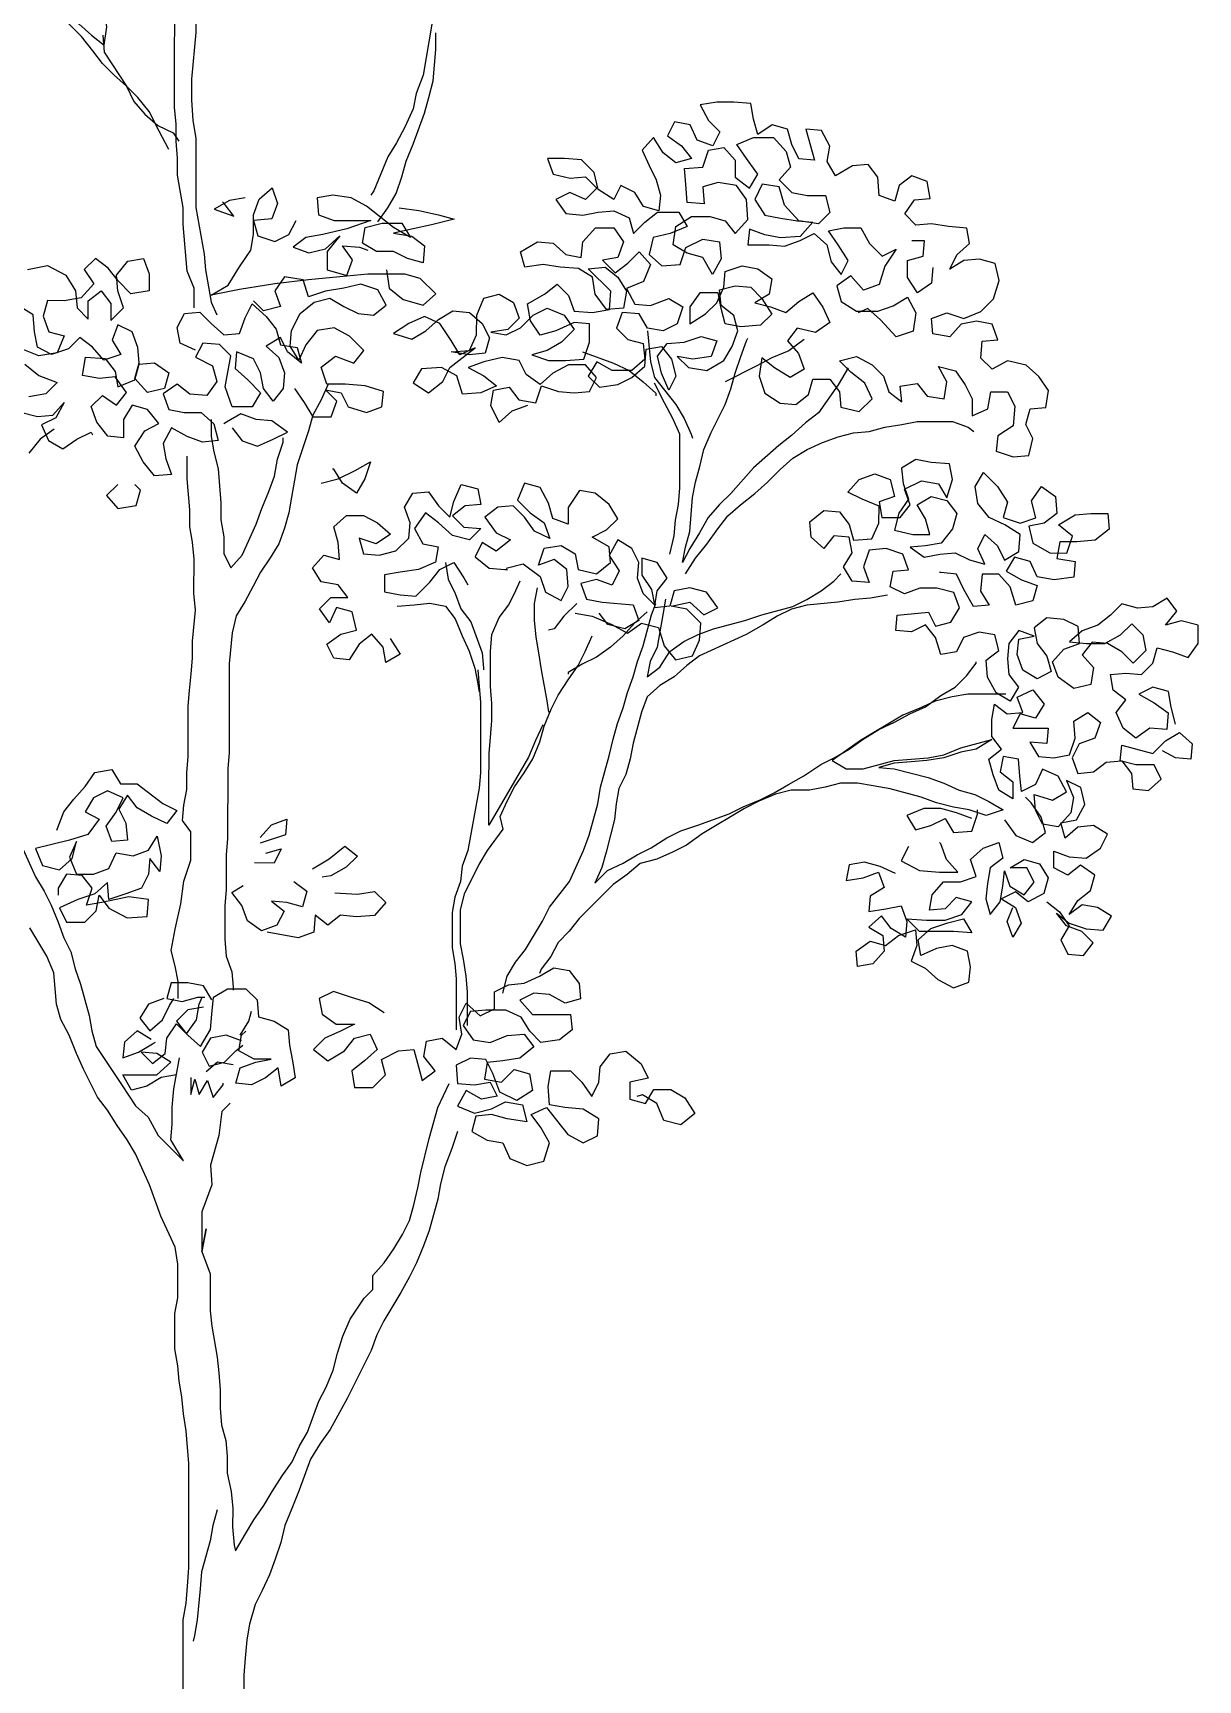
# Model space of a CAD drawing. Extents: x 0 to 95, y 0 to 189.
# Drawn here: x 38.2 to 94.9, y 66.8 to 146.9 of the extents above; entities that cross this region are included whole.
import ezdxf

# ---------------------------------------------------------------- set-up
doc = ezdxf.new("R2010")
doc.units = 0
doc.header["$LTSCALE"] = 150
doc.header["$MEASUREMENT"] = 0
doc.layers.get('0').update_dxf_attribs({"linetype": 'CONTINUOUS'})

# ---------------------------------------------------------------- blocks, each defined once
blk = doc.blocks.new('A$C18592984')
for points in [[(57.605, 147.302), (57.19, 144.831), (56.846, 143.939), (56.708, 143.184), (56.296, 142.292), (55.883, 141.537), (55.471, 140.851), (54.783, 139.204), (54.645, 138.999)], [(54.987, 137.694), (55.468, 138.38), (55.881, 139.066), (56.156, 139.89), (56.363, 140.644), (56.707, 141.468), (57.257, 142.978), (57.464, 143.733), (57.671, 144.556), (57.809, 146.066), (57.81, 146.89)], [(46.059, 133.515), (46.06, 134.476), (45.718, 135.3), (45.514, 137.565), (45.515, 138.389), (45.378, 139.213), (45.242, 139.968), (45.242, 140.792), (45.174, 141.616), (45.175, 142.44), (45.107, 143.263), (45.114, 150.128), (44.977, 150.952), (44.772, 151.707), (44.704, 152.462), (44.567, 153.217), (44.293, 153.973), (44.225, 154.316)], [(45.392, 154.384), (45.391, 153.56), (45.597, 152.736), (45.802, 151.981), (45.938, 151.157), (46.006, 150.196), (46.142, 148.685), (46.14, 146.901), (45.932, 144.635), (45.931, 143.606), (45.999, 142.645), (46.136, 141.752), (46.133, 138.389), (46.542, 136.123), (46.61, 135.368), (46.747, 134.544), (46.883, 133.789), (47.157, 133.171)], [(44.831, 141.204), (44.351, 142.097), (43.872, 143.059), (43.323, 143.745), (42.774, 144.295), (42.157, 144.845), (41.608, 145.395), (41.128, 146.013), (40.58, 146.7), (40.031, 147.249), (39.414, 147.799), (38.865, 148.349), (38.385, 148.967), (40.443, 147.318), (41.06, 146.768), (41.678, 146.287), (41.816, 147.179), (41.679, 148.003), (41.612, 148.827), (41.613, 150.68), (41.545, 151.298)], [(41.61, 146.767), (41.678, 145.944), (42.774, 144.295), (43.117, 143.54), (43.665, 142.921), (44.283, 142.372), (45.038, 142.028), (45.312, 141.616)], [(62.255, 128.763), (61.5, 128.49), (60.882, 127.941), (60.471, 128.765), (60.609, 129.52), (61.364, 129.657), (61.844, 129.038), (62.667, 128.9), (62.943, 129.724), (63.766, 129.449), (64.521, 129.379), (65.276, 129.447), (65.62, 130.133), (65.072, 130.752), (64.248, 130.752), (63.492, 130.341), (62.874, 129.793), (62.188, 130.274), (61.846, 130.96), (61.022, 131.099), (60.129, 130.893), (59.374, 130.62), (60.129, 130.207), (60.746, 129.726), (59.991, 129.383), (59.098, 129.316), (58.824, 130.208), (58.07, 130.621), (57.109, 130.553), (56.696, 129.867), (57.451, 129.386), (58.138, 129.934), (58.482, 130.62), (59.718, 131.58), (58.963, 131.238), (58.551, 131.925), (58.003, 132.749), (57.248, 133.093), (56.493, 132.75), (55.737, 132.27), (56.629, 131.995), (57.316, 132.406), (57.935, 132.955), (58.621, 133.366), (59.445, 133.297), (60.062, 132.747), (60.405, 132.06), (60.198, 131.305), (59.443, 131.237), (58.551, 131.375), (59.443, 131.443), (59.787, 132.198), (59.788, 133.159), (60.132, 133.982), (60.887, 134.188), (61.574, 133.775), (61.847, 133.02), (61.298, 132.471), (60.474, 132.335), (61.229, 132.197), (61.916, 132.539), (62.534, 133.157), (63.221, 133.499), (64.044, 133.155), (64.524, 132.468), (63.906, 131.851), (63.219, 131.44), (62.464, 131.234), (63.287, 130.959), (64.111, 130.958), (65.003, 131.026), (65.279, 131.85), (65.279, 132.742), (64.524, 132.811), (63.632, 132.4), (62.876, 132.195), (62.396, 132.882), (62.26, 133.706), (63.084, 134.186), (63.702, 134.666), (64.251, 134.116), (64.525, 133.361), (65.417, 133.291), (66.241, 133.428), (66.311, 134.32), (65.213, 135.419), (66.037, 135.487), (66.654, 135.006), (67.066, 134.319), (66.928, 133.496), (66.104, 133.428), (65.555, 134.183), (65.419, 135.007), (64.733, 135.42), (63.84, 135.489), (63.017, 135.627), (62.124, 135.491), (61.919, 136.246), (62.743, 136.726), (63.498, 136.657), (64.116, 136.107), (64.871, 135.969), (64.94, 136.724), (65.558, 137.41), (66.451, 137.409), (66.931, 136.722), (66.655, 135.967), (65.9, 135.831), (66.517, 135.212), (67.136, 135.692), (67.685, 136.241), (68.234, 135.623), (67.89, 134.799), (67.066, 134.457), (67.477, 133.701), (68.232, 133.632), (69.125, 133.974), (69.811, 133.562), (69.535, 132.738), (68.849, 132.396), (68.094, 132.534), (67.682, 133.22), (66.859, 133.29), (66.584, 132.535), (67.132, 131.985), (67.887, 131.779), (67.955, 131.024), (67.337, 130.475), (66.376, 130.476), (65.621, 130.888), (65.208, 130.202), (65.757, 129.653), (66.65, 129.789), (67.336, 130.132), (67.955, 130.68), (68.024, 131.504), (68.779, 131.641), (69.259, 131.022), (69.464, 130.198), (69.121, 129.512), (68.778, 130.336), (68.573, 131.16), (69.054, 131.778), (69.878, 131.846), (70.702, 132.119), (71.457, 131.913), (71.182, 131.158), (70.289, 131.021), (69.534, 131.159), (70.083, 130.61), (70.975, 130.472), (71.799, 130.951), (72.212, 131.637), (72.487, 132.392), (72.282, 133.148), (71.664, 133.629), (71.596, 134.384), (72.352, 134.589), (73.107, 134.52), (73.655, 133.97), (74.135, 133.215), (73.585, 132.666), (72.624, 132.598), (71.869, 132.736), (71.664, 133.491), (71.528, 134.247), (70.635, 134.247), (70.154, 133.561), (70.153, 132.738), (70.909, 133.217), (71.458, 133.766), (71.802, 134.521), (71.872, 135.276), (72.696, 135.55), (73.451, 135.412), (74.137, 134.931), (73.999, 134.176), (73.312, 133.764), (74.067, 133.558), (74.822, 133.283), (75.44, 133.831), (76.127, 134.242), (76.607, 133.555), (76.949, 132.8), (76.262, 132.32), (75.37, 132.527), (74.889, 131.91), (75.438, 131.291), (75.712, 130.536), (75.025, 130.125), (74.27, 130.606), (73.653, 131.087), (73.515, 130.195), (73.788, 129.371), (74.543, 128.889), (75.298, 128.82), (75.916, 129.3), (76.123, 130.055), (76.947, 130.054), (77.427, 129.436), (77.495, 128.681), (78.387, 128.474), (79.005, 129.091), (78.663, 129.847), (77.977, 130.397), (77.428, 130.946), (78.252, 131.151), (79.007, 130.739), (79.555, 130.189), (79.829, 129.434), (80.447, 128.953), (80.379, 129.708), (81.203, 129.844), (81.682, 129.226), (82.506, 129.088), (82.644, 129.912), (82.233, 130.667), (83.057, 130.461), (83.536, 129.774), (83.879, 129.087), (83.878, 128.263), (84.634, 128.606), (84.772, 129.429), (85.595, 129.429), (85.938, 128.742), (85.869, 127.781), (85.113, 127.301), (85.044, 126.546), (85.867, 126.271), (86.622, 126.339), (86.829, 127.162), (86.486, 127.849), (86.693, 128.604), (87.448, 128.672), (87.586, 129.495), (87.106, 130.182), (86.489, 130.732), (85.597, 130.939), (84.841, 130.528), (84.293, 131.077), (84.362, 131.901), (85.117, 131.969), (84.843, 132.724), (84.088, 132.862), (83.333, 132.726), (82.783, 132.108), (81.96, 132.246), (81.892, 133.001), (82.647, 133.275), (83.471, 133), (84.295, 133.343), (84.913, 133.96), (85.189, 134.852), (84.983, 135.676), (84.228, 135.882), (83.473, 135.815), (82.786, 135.403), (83.13, 136.089), (83.749, 136.638), (83.612, 137.393), (82.72, 137.463), (81.896, 137.601), (81.141, 137.533), (80.592, 138.082), (81.073, 138.768), (81.829, 138.836), (81.692, 139.66), (80.937, 139.936), (80.319, 139.456), (80.112, 138.701), (79.357, 138.976), (79.29, 139.868), (78.81, 140.487), (78.055, 140.419), (77.23, 139.939), (76.819, 140.626), (76.957, 141.381), (76.546, 142.136), (75.791, 142.206), (76.201, 140.695), (75.446, 140.764), (75.104, 141.451), (74.898, 142.206), (74.144, 142.413), (73.457, 141.933), (73.251, 142.688), (73.115, 143.444), (72.291, 143.513), (71.467, 143.514), (70.644, 143.377), (71.055, 142.622), (71.603, 142.072), (71.26, 141.386), (70.505, 141.661), (70.162, 142.417), (69.407, 142.555), (69.063, 141.868), (69.749, 141.387), (70.229, 140.769), (69.474, 140.564), (68.857, 141.045), (68.377, 141.8), (67.827, 141.183), (68.17, 140.428), (68.512, 139.741), (68.717, 138.986), (68.648, 138.231), (67.893, 138.437), (67.482, 139.124), (66.796, 139.468), (66.452, 138.782), (65.697, 139.263), (65.492, 140.087), (64.875, 140.705), (64.051, 140.775), (63.227, 140.775), (63.501, 140.02), (64.325, 139.813), (65.08, 139.881), (65.629, 139.332), (65.079, 138.783), (64.324, 139.127), (63.637, 138.784), (64.117, 138.098), (64.941, 138.028), (65.696, 138.165), (66.451, 138.233), (67.206, 137.889), (67.411, 137.133), (67.961, 137.682), (68.579, 138.162), (69.609, 138.161), (70.02, 137.474), (69.196, 137.132), (68.372, 136.927), (68.166, 136.103), (68.783, 135.553), (69.675, 135.621), (69.951, 136.445), (70.775, 136.856), (71.598, 136.718), (71.666, 135.894), (71.254, 135.139), (70.774, 135.963), (70.019, 136.17), (69.333, 136.583), (69.471, 137.475), (70.227, 137.955), (71.119, 137.954), (71.874, 137.747), (72.354, 137.129), (72.972, 137.815), (72.905, 138.776), (72.425, 139.463), (71.532, 139.601), (70.777, 139.396), (70.845, 138.572), (70.021, 138.641), (69.954, 139.534), (69.886, 140.289), (70.778, 140.357), (71.053, 141.18), (71.809, 141.317), (72.357, 140.698), (72.356, 139.875), (73.042, 139.325), (73.455, 140.011), (72.906, 140.767), (72.427, 141.454), (73.251, 141.796), (74.212, 141.795), (74.829, 141.108), (75.034, 140.353), (74.484, 139.736), (75.102, 139.117), (75.857, 138.979), (76.749, 138.978), (76.954, 138.154), (76.404, 137.606), (75.444, 137.744), (74.758, 138.5), (74.484, 139.392), (73.66, 139.53), (73.316, 138.776), (73.796, 138.02), (74.551, 137.882), (75.375, 137.744), (76.13, 137.675), (75.511, 136.989), (74.55, 136.921), (73.795, 137.059), (73.041, 137.334), (72.971, 136.579), (74.001, 136.578), (74.756, 136.509), (75.511, 136.783), (76.198, 137.125), (76.815, 136.576), (77.021, 135.752), (77.501, 135.134), (77.844, 135.82), (77.365, 136.575), (76.885, 137.262), (77.64, 137.399), (78.464, 137.398), (78.875, 136.642), (79.492, 136.024), (80.179, 136.367), (79.629, 135.543), (79.353, 134.651), (78.598, 134.377), (77.981, 135.064), (77.294, 134.585), (77.499, 133.829), (78.254, 133.348), (79.284, 133.347), (80.039, 133.621), (80.726, 134.032), (81.137, 133.277), (80.999, 132.384), (80.175, 132.111), (79.421, 132.935), (78.803, 133.485), (78.323, 133.279)], [(56.289, 135.153), (54.504, 135.155), (53.131, 135.019), (51.621, 134.883), (49.973, 134.678), (48.257, 134.405), (46.884, 134.132), (47.708, 134.612), (48.258, 135.504), (48.808, 136.327), (48.946, 137.082), (48.947, 138.043), (49.222, 138.798), (49.84, 139.346), (50.114, 138.591), (49.839, 137.836), (48.946, 137.768), (49.152, 137.013), (49.975, 136.738), (50.662, 137.08), (51.006, 137.766)], [(48.536, 138.867), (47.78, 138.73), (47.025, 138.319), (47.986, 137.975), (47.506, 138.593), (47.437, 138.662)], [(56.017, 138.38), (56.978, 138.241), (57.939, 138.035), (58.694, 137.828), (57.596, 137.554), (56.703, 137.349), (55.742, 137.144), (56.634, 137.006), (57.251, 136.525), (57.182, 135.701), (56.427, 135.908), (55.741, 136.252), (54.917, 136.253), (54.231, 136.665), (54.369, 137.42), (55.193, 137.625), (56.154, 137.624), (56.565, 136.937), (55.742, 137.419), (55.056, 137.969), (54.439, 138.45), (53.684, 138.862), (52.792, 139), (52.037, 138.864), (52.104, 138.04), (52.859, 137.765), (54.644, 137.763), (53.477, 137.352), (52.309, 137.079), (51.486, 136.942), (50.867, 136.462), (51.622, 136.187), (52.446, 136.392), (53.133, 137.009), (52.515, 136.255), (52.514, 135.362), (53.475, 135.087), (53.75, 135.842), (53.27, 136.529), (54.094, 136.459), (54.505, 136.322)], [(81.963, 135.473), (81.893, 134.718), (81.207, 134.238), (80.727, 134.993), (80.727, 135.817), (81.483, 136.022), (81.552, 136.777), (80.934, 136.778)], [(46.126, 131.455), (45.371, 131.799), (45.235, 132.555), (45.579, 133.241), (46.334, 133.309), (46.883, 132.759), (47.5, 132.209), (48.255, 132.277), (48.53, 133.032), (48.874, 133.718), (49.56, 133.1), (50.04, 132.481), (50.245, 131.726), (51.069, 131.588), (51.274, 130.833), (50.588, 131.383), (50.246, 132.069), (49.559, 131.658), (50.176, 131.108), (50.45, 130.353), (50.381, 129.598), (49.899, 128.981), (49.42, 129.599), (49.283, 130.354), (48.94, 131.041), (48.117, 131.385), (48.047, 130.561), (48.665, 130.012), (49.282, 129.393), (48.87, 128.707), (47.908, 128.708), (47.566, 129.669), (47.842, 131.179), (47.293, 131.729), (46.47, 131.798), (46.126, 131.112), (46.949, 130.7), (47.155, 129.944), (46.673, 129.258), (45.85, 129.328), (45.232, 129.809), (44.545, 129.329), (44.819, 128.573), (45.574, 128.435), (46.398, 128.435), (47.015, 127.885), (47.221, 127.061), (46.465, 126.993), (45.711, 127.268), (44.956, 127.681), (44.543, 126.926), (44.68, 126.171), (44.954, 125.416), (44.13, 125.348), (43.581, 126.035), (43.17, 126.79), (43.651, 127.545), (44.338, 127.887), (43.79, 128.574), (43.035, 128.781), (42.622, 128.095), (42.621, 127.203), (41.866, 127.272), (41.318, 127.959), (41.044, 128.714), (41.594, 129.263), (42.28, 128.782), (42.761, 129.399), (42.212, 130.155), (41.457, 130.087), (40.633, 130.225), (40.772, 131.117), (41.733, 131.048), (42.213, 130.429), (42.349, 129.674), (43.173, 130.017), (43.38, 130.771), (44.135, 130.839), (44.821, 130.358), (44.614, 129.603), (43.79, 129.398), (43.173, 130.085), (43.38, 130.84), (43.312, 131.595), (43.038, 132.351), (42.352, 132.694), (42.077, 131.94), (42.488, 131.253), (41.664, 130.979), (41.115, 131.597), (40.498, 132.078), (39.948, 131.53), (39.124, 131.256), (38.438, 131.6), (38.301, 132.355), (38.234, 133.179), (37.548, 133.591)], [(37.961, 135.376), (38.922, 135.581), (39.814, 135.099), (40.294, 134.344), (40.362, 133.52), (40.911, 132.97), (40.911, 133.863), (41.53, 134.343), (42.01, 133.724), (42.009, 132.901), (42.627, 133.518), (42.353, 134.342), (42.285, 135.097), (42.835, 135.783), (43.59, 135.92), (43.864, 135.164), (43.864, 134.341), (42.971, 134.204), (42.354, 134.822), (41.874, 135.441), (41.257, 135.922), (40.707, 135.373), (41.187, 134.686), (40.568, 134), (39.744, 133.864), (38.921, 133.865), (38.714, 133.11), (38.988, 132.354), (39.743, 132.148), (39.399, 131.324), (38.506, 131.188), (37.614, 131.532)], [(37.82, 130.777), (38.505, 130.227), (39.398, 129.883), (38.848, 129.334), (38.024, 129.198)], [(37.611, 128.443), (38.435, 128.236), (39.19, 128.304), (39.74, 128.921), (39.327, 128.167), (38.641, 127.824), (38.983, 127.069), (39.669, 126.656), (40.356, 127.136), (41.043, 127.479), (41.111, 127.341)], [(55.397, 135.36), (55.533, 134.467), (56.219, 133.917), (57.18, 133.642), (57.798, 134.191), (57.044, 134.946), (56.289, 135.153)], [(50.93, 129.598), (51.41, 128.911), (51.821, 128.224), (52.713, 128.223), (52.988, 128.978), (52.44, 129.528), (53.195, 129.39), (53.537, 128.703), (54.43, 128.427), (55.185, 128.701), (55.254, 129.456), (54.362, 129.732), (53.401, 129.801), (52.509, 129.802), (52.235, 130.626), (52.922, 131.175), (53.814, 130.831), (54.295, 131.448), (53.609, 132.135), (52.854, 132.548), (52.031, 132.411), (51.481, 131.725), (51.137, 130.97), (50.726, 131.657), (50.795, 132.412), (51.208, 133.236), (51.895, 133.784), (52.65, 133.989), (53.336, 133.577), (54.022, 133.233), (54.777, 133.164), (55.395, 133.644), (54.984, 134.399), (54.161, 134.674), (53.337, 134.469), (52.444, 134.333), (51.62, 134.059), (51.346, 134.883), (50.454, 135.021), (49.973, 134.335), (50.247, 133.58), (49.423, 133.374), (48.943, 133.855)], [(68.094, 132.396), (68.23, 130.886), (68.435, 130.131), (68.915, 129.512), (69.463, 128.826), (69.874, 128.139), (70.217, 127.383), (70.285, 127.177)], [(64.935, 131.37), (66.445, 130.819), (67.199, 130.475), (67.885, 129.925), (68.503, 129.376), (68.503, 129.238)], [(77.84, 130.603), (77.358, 129.779), (76.396, 128.407), (75.778, 127.927), (75.091, 127.31), (74.473, 126.83), (73.236, 125.733), (72.136, 124.498), (71.587, 123.95), (71.037, 123.332), (70.624, 122.578), (70.143, 121.823), (69.799, 121.137), (69.937, 121.892), (70.144, 122.647), (70.283, 124.294), (70.421, 125.049), (70.627, 125.804), (70.834, 126.628), (71.178, 127.451), (71.866, 128.823), (72.141, 129.578), (72.348, 130.333), (72.623, 131.157), (72.898, 131.911), (72.967, 132.049)], [(75.713, 131.977), (74.957, 131.429), (74.133, 131.087), (73.378, 130.675), (71.867, 129.922)], [(52.577, 129.802), (52.233, 129.047), (51.821, 128.292), (51.614, 127.538), (51.064, 125.891), (50.926, 125.136), (50.788, 124.312), (50.65, 123.557), (50.443, 122.802), (50.168, 122.047), (49.755, 121.361), (49.274, 120.675), (48.93, 119.989), (48.518, 119.234), (48.105, 118.548), (47.898, 117.725), (47.76, 116.215), (47.756, 111.89), (47.686, 111.135), (47.683, 107.703), (47.614, 106.948), (47.612, 105.232), (47.543, 104.476), (47.542, 102.829), (47.609, 102.005), (47.883, 101.25), (47.951, 100.495), (47.951, 100.357)], [(69.182, 121.549), (69.389, 122.442), (69.458, 123.197), (69.596, 123.952), (69.665, 124.775), (69.668, 127.384), (69.325, 128.139), (68.914, 128.895), (68.435, 129.856)], [(46.878, 128.091), (46.877, 127.267), (47.014, 126.512), (47.219, 125.688), (47.355, 124.041), (47.354, 123.217), (47.491, 122.393), (47.49, 121.569), (47.833, 120.882), (48.382, 121.5), (49.07, 123.009), (49.346, 123.764), (49.69, 124.588), (49.965, 125.342), (50.103, 126.166), (50.378, 126.99), (50.378, 127.195)], [(47.908, 127.678), (48.388, 127.06), (49.142, 126.785), (49.898, 127.127), (50.585, 127.47), (49.83, 128.02), (49.075, 128.089), (48.32, 128.364), (47.633, 127.953), (47.496, 127.885)], [(39.258, 127.618), (38.571, 127.138), (38.022, 126.452)], [(37.661, 107.369), (38.346, 105.858), (38.757, 105.171), (39.1, 104.484), (39.442, 103.66), (39.716, 102.905), (40.059, 102.218), (40.264, 101.394), (40.538, 100.639), (40.948, 99.128), (41.085, 98.373), (41.29, 97.618), (42.524, 95.763), (42.524, 95.763), (43.21, 94.733), (43.827, 94.183), (44.307, 93.29), (45.541, 92.054), (44.924, 93.084), (44.993, 93.839), (44.994, 94.663), (45.064, 95.555), (45.34, 97.065)], [(69.936, 120.588), (70.417, 121.342), (70.967, 122.028), (71.517, 122.783), (71.998, 123.4), (72.616, 123.949), (73.303, 124.497), (73.922, 125.046), (74.54, 125.663), (75.158, 126.212), (75.845, 126.623), (76.601, 126.966), (77.356, 127.239), (78.111, 127.445), (78.866, 127.513), (79.622, 127.718), (80.446, 127.854), (81.201, 127.991), (82.917, 127.989), (83.672, 127.714), (83.946, 127.508)], [(45.274, 99.948), (45.274, 100.772), (45.138, 101.527), (44.933, 102.282), (45.139, 103.312), (45.415, 104.547), (45.553, 105.645), (45.898, 106.675), (45.899, 108.048), (45.487, 108.597), (45.557, 109.352), (45.695, 110.107), (45.696, 110.931), (45.765, 111.686), (45.767, 114.157), (45.837, 114.912), (45.906, 115.736), (45.975, 116.491), (45.976, 117.315), (46.115, 118.825), (46.047, 119.648), (46.048, 121.296), (45.98, 122.12), (45.844, 122.875), (45.845, 123.699), (45.709, 125.209), (45.71, 126.307)], [(52.23, 124.997), (53.054, 125.202), (53.878, 125.613), (54.633, 126.025), (54.358, 125.201), (53.945, 124.515), (53.259, 124.996), (52.848, 125.683), (52.78, 125.683)], [(93.749, 113.289), (93.544, 114.113), (93.408, 114.869), (92.653, 115.075), (91.966, 114.733), (92.721, 114.32), (93.407, 113.839), (93.337, 113.015), (92.514, 113.085), (91.827, 112.605), (91.209, 113.086), (90.867, 113.841), (91.348, 114.459), (90.731, 114.94), (90.594, 115.695), (91.349, 115.763), (92.104, 115.694), (92.654, 116.242), (92.86, 116.997), (93.615, 116.79), (94.37, 116.515), (94.851, 117.201), (94.852, 118.094), (94.029, 118.3), (93.273, 118.095), (93.823, 118.781), (93.343, 119.399), (92.656, 118.988), (91.901, 118.92), (91.146, 119.127), (90.597, 118.578), (89.978, 118.098), (89.223, 117.824), (88.605, 117.276), (89.428, 117.206), (90.321, 117.205), (91.076, 117.617), (91.626, 118.165), (92.175, 117.616), (92.311, 116.86), (91.693, 116.243), (91.144, 116.793), (90.458, 117.205), (89.703, 117.275), (89.222, 116.657), (89.771, 116.039), (89.633, 115.215), (88.809, 115.01), (88.054, 115.56), (87.78, 116.315), (88.33, 116.933), (89.085, 117.206), (89.017, 118.03), (88.331, 118.374), (87.507, 118.444), (86.889, 117.964), (87.026, 117.208), (87.506, 116.59), (87.711, 115.835), (87.024, 115.492), (86.338, 115.905), (86.064, 116.66), (86.134, 117.415), (86.889, 117.552), (86.134, 117.827), (85.653, 117.21), (85.584, 116.455), (85.652, 115.699), (86.131, 115.081), (85.719, 114.395), (85.033, 114.808), (84.622, 115.563), (84.554, 116.387), (85.172, 116.867), (84.967, 117.622), (84.212, 117.76), (83.457, 117.486), (83.113, 116.8), (82.357, 116.663), (82.084, 117.487), (81.604, 118.106), (80.917, 117.763), (80.162, 117.832), (80.231, 118.587), (81.742, 118.723), (82.084, 118.037), (82.839, 118.242), (83.252, 118.928), (82.978, 119.683), (82.154, 119.89), (81.331, 119.891), (80.575, 119.617), (79.889, 119.961), (80.027, 120.716), (80.782, 120.784), (80.508, 121.539), (79.685, 121.814), (78.861, 121.746), (78.586, 120.923), (78.86, 120.168), (78.036, 120.237), (77.625, 120.924), (78.037, 121.61), (77.901, 122.365), (77.146, 122.434), (76.665, 121.817), (76.047, 122.367), (75.979, 123.122), (76.666, 123.671), (77.421, 123.601), (77.901, 122.983), (78.107, 122.228), (78.999, 122.295), (79.343, 123.05), (79.344, 123.874), (78.52, 124.218), (77.834, 124.562), (78.384, 125.179), (79.139, 125.453), (79.894, 125.178), (80.099, 124.354), (79.344, 124.08), (79.48, 123.325), (80.373, 123.324), (80.854, 123.941), (80.58, 124.697), (81.404, 125.108), (82.228, 124.97), (82.639, 124.283), (82.914, 125.175), (82.778, 125.93), (81.885, 126), (81.13, 126.138), (80.444, 125.726), (80.512, 124.971), (80.785, 124.216), (80.304, 123.53), (80.098, 122.706), (80.99, 122.5), (81.814, 122.499), (81.608, 123.254), (81.197, 123.941), (81.884, 124.352), (82.639, 124.146), (83.119, 123.527), (82.912, 122.772), (82.362, 122.086), (81.607, 121.95), (80.852, 121.882), (81.538, 121.401), (82.293, 121.537), (83.048, 121.605), (83.735, 121.261), (84.489, 121.055), (84.147, 121.81), (84.491, 122.496), (85.108, 121.947), (85.451, 121.26), (86.138, 121.671), (86.207, 122.495), (85.452, 122.976), (84.697, 123.32), (84.149, 124.007), (84.012, 124.831), (84.425, 125.517), (85.111, 124.83), (85.591, 124.074), (85.384, 123.319), (86.207, 123.044), (86.963, 123.318), (86.758, 124.142), (87.239, 124.828), (87.925, 124.347), (87.993, 123.523), (87.374, 123.043), (86.619, 122.906), (86.824, 122.082), (87.648, 121.601), (88.471, 121.6), (88.747, 122.424), (88.061, 122.974), (88.885, 123.453), (89.64, 123.521), (90.464, 123.521), (90.532, 122.765), (89.845, 122.217), (88.952, 122.149), (88.129, 122.15), (87.991, 121.326), (88.883, 121.188), (88.814, 120.433), (87.852, 120.297), (87.029, 120.435), (86.686, 121.19), (85.931, 121.397), (85.519, 120.711), (86.274, 120.298), (87.028, 120.023), (86.822, 119.268), (85.998, 119.063), (85.724, 119.955), (85.175, 120.574), (84.352, 120.574), (84.282, 119.751), (84.694, 119.064), (83.938, 118.996), (83.459, 119.82), (83.116, 120.576), (82.361, 120.645), (82.292, 120.645)], [(42.345, 124.938), (41.795, 124.389), (42.344, 123.771), (43.236, 123.907), (43.443, 124.662), (43.169, 124.937)], [(55.586, 117.443), (56.066, 116.688), (55.379, 116.276), (55.243, 117.032), (54.694, 117.65), (54.076, 117.17), (53.595, 116.415), (52.84, 116.485), (52.497, 117.171), (53.184, 117.651), (53.939, 117.856), (53.734, 118.749), (52.979, 118.956), (52.635, 118.201), (52.156, 118.888), (52.705, 119.436), (53.529, 119.436), (53.049, 120.054), (52.225, 120.192), (51.814, 120.879), (52.364, 121.496), (53.119, 121.289), (53.051, 122.113), (52.846, 122.869), (53.464, 123.417), (54.288, 123.416), (54.974, 123.073), (55.591, 122.523), (54.904, 122.043), (54.081, 122.318), (54.286, 121.563), (55.041, 121.494), (55.865, 121.699), (56.483, 122.316), (56.553, 123.071), (56.279, 123.826), (56.691, 124.513), (57.446, 124.58), (57.926, 123.894), (58.475, 123.344), (58.682, 124.099), (59.026, 124.922), (59.849, 124.716), (59.986, 123.96), (59.231, 123.892), (58.612, 123.412), (59.161, 122.863), (59.985, 122.793), (59.435, 122.245), (58.611, 122.451), (57.926, 123.07), (57.308, 123.551), (56.758, 122.796), (57.17, 122.041), (57.924, 121.903), (57.787, 121.148), (56.962, 120.805), (56.07, 120.669), (55.315, 120.532), (55.314, 119.709), (56.069, 119.571), (56.824, 119.501), (57.511, 120.187), (57.992, 120.804), (58.679, 121.147), (59.159, 120.392), (59.364, 120.048)], [(61.219, 120.87), (62.042, 121.075), (62.866, 120.457), (63.14, 119.701), (63.894, 119.289), (64.238, 119.975), (64.17, 120.799), (63.553, 121.28), (62.797, 121.006), (63.073, 121.83), (63.897, 121.966), (64.583, 121.554), (64.719, 120.798), (65.612, 120.592), (66.299, 121.14), (66.231, 121.895), (65.407, 122.377), (66.094, 122.719), (66.644, 123.268), (66.232, 123.955), (65.546, 124.504), (64.792, 124.642), (64.242, 123.819), (64.241, 122.995), (63.486, 123.271), (63.281, 124.026), (62.87, 124.781), (62.115, 124.988), (61.771, 124.165), (62.388, 123.546), (63.074, 123.065), (63.348, 122.31), (62.593, 122.654), (62.113, 123.341), (61.565, 123.89), (60.809, 123.822), (60.191, 123.342), (60.74, 122.587), (61.426, 122.243), (60.739, 121.694), (60.053, 122.107), (59.709, 121.421), (60.395, 120.871), (61.15, 120.802), (61.287, 120.801)], [(64.58, 118.67), (65.404, 118.532), (66.364, 118.12), (67.119, 117.707), (67.806, 118.187), (68.63, 117.98), (68.903, 117.088), (69.452, 116.401), (70.276, 116.606), (70.62, 117.361), (70.689, 118.184), (70.003, 118.871), (69.248, 119.009), (70.141, 119.215), (70.827, 118.596), (71.514, 118.939), (70.965, 119.694), (70.142, 119.901), (69.386, 119.764), (69.18, 119.009), (68.425, 118.942), (68.563, 119.765), (69.044, 120.383), (68.564, 121.138), (67.809, 121.345), (67.808, 120.521), (68.288, 119.834), (68.425, 119.079), (67.876, 119.628), (67.602, 120.384), (67.671, 121.139), (67.329, 121.826), (66.643, 122.238), (66.23, 121.483), (66.71, 120.728), (66.366, 120.042), (65.611, 120.317), (64.856, 120.112), (65.13, 119.356), (65.885, 119.218), (67.395, 119.08), (67.669, 118.324), (66.982, 117.913), (66.158, 118.12), (65.747, 118.669)], [(58.267, 121.147), (58.404, 120.324), (58.746, 119.637), (59.02, 118.881), (59.5, 118.263), (60.048, 116.753), (60.116, 115.997), (60.116, 115.929)], [(62.996, 113.249), (62.652, 112.494), (62.308, 111.671), (61.896, 110.985), (60.383, 108.378), (60.385, 110.231), (60.387, 111.878), (60.456, 112.633), (60.525, 113.457), (60.526, 114.281), (60.458, 115.105), (60.46, 116.821), (60.529, 117.644), (60.873, 118.468), (61.354, 119.085), (61.698, 119.771), (61.904, 120.252)], [(68.974, 119.353), (68.836, 118.598), (68.698, 117.774), (68.56, 117.019), (68.216, 116.333), (68.078, 115.578), (68.696, 116.058), (69.178, 116.813), (69.865, 117.293), (70.551, 117.635), (71.307, 117.909), (72.817, 118.32), (73.641, 118.594), (75.152, 119.004), (75.839, 119.347), (76.525, 119.758), (77.144, 120.238), (77.487, 120.581)], [(62.728, 119.908), (62.59, 119.153), (62.589, 118.329), (62.657, 117.505), (62.794, 116.75), (62.93, 115.926), (63.203, 114.416), (63.271, 113.866)], [(79.752, 119.549), (78.928, 119.412), (78.173, 119.344), (77.349, 119.208), (75.838, 119.072), (75.083, 118.867), (74.396, 118.524), (73.709, 118.113), (72.885, 117.633), (70.619, 116.606), (70.001, 116.126), (69.382, 115.577), (68.696, 115.166), (68.077, 114.617), (67.802, 113.862), (67.389, 112.353), (67.251, 111.598), (67.044, 110.843), (66.7, 110.157), (66.562, 109.402), (66.493, 108.646), (66.286, 107.892), (66.08, 107.068), (65.873, 106.313), (65.529, 105.558), (66.148, 106.176), (66.903, 106.518), (67.59, 106.929), (68.277, 107.272), (69.032, 107.752), (69.719, 108.094), (70.543, 108.368), (72.054, 108.916), (72.74, 109.259), (73.564, 109.601), (74.251, 109.944), (74.938, 110.355), (75.693, 110.766), (76.518, 111.314), (77.204, 111.657), (77.891, 112.068), (78.578, 112.548), (79.334, 113.028), (80.089, 113.371), (80.845, 113.782), (81.6, 114.124), (82.356, 114.673), (83.042, 115.084), (83.592, 115.633), (84.073, 116.25), (84.073, 116.319)], [(55.931, 119.022), (56.755, 119.089), (57.51, 119.157), (58.265, 119.019), (58.745, 118.401), (59.087, 117.577), (59.43, 116.822), (59.704, 115.998), (59.84, 115.243), (59.909, 114.831)], [(61.062, 100.208), (61.269, 101.032), (61.682, 101.718), (62.163, 102.335), (62.988, 103.707), (63.331, 104.393), (64.294, 105.628), (64.981, 107.138), (65.257, 107.893), (65.67, 109.402), (65.808, 110.226), (66.221, 111.736), (66.428, 112.559), (66.635, 113.314), (66.91, 114.069), (67.116, 114.824), (67.392, 115.579), (67.598, 116.334), (67.874, 117.089), (68.287, 118.598), (68.493, 119.147)], [(64.649, 119.151), (64.031, 118.534), (63.55, 117.916), (63.275, 117.848)], [(68.081, 118.736), (67.463, 118.187), (66.913, 117.57), (66.295, 117.021), (65.608, 116.542), (64.921, 116.199), (64.234, 115.788), (64.234, 115.719)], [(59.345, 98.631), (59.346, 100.278), (59.278, 101.033), (59.142, 101.857), (59.005, 102.613), (59.007, 104.26), (59.213, 105.084), (59.901, 106.456), (60.314, 107.142), (61.07, 108.171), (60.933, 108.789), (61.277, 109.544), (61.621, 110.23), (62.102, 110.916), (62.514, 111.602), (62.858, 112.425), (63.065, 113.18), (63.409, 114.004), (63.753, 114.69), (64.234, 115.444), (64.715, 116.13), (65.059, 116.817), (65.403, 117.571)], [(45.515, 63.703), (45.521, 69.744), (45.659, 70.567), (45.728, 71.391), (45.797, 72.283), (45.802, 77.363), (45.734, 78.118), (45.666, 78.942), (45.53, 79.766), (45.462, 80.59), (45.325, 81.345), (45.257, 82.1), (45.121, 82.924), (45.122, 84.64), (45.26, 85.395), (45.262, 87.043), (45.125, 87.867), (44.44, 89.377), (43.892, 90.888), (43.207, 92.399), (42.796, 93.086), (42.316, 93.773), (41.836, 94.528), (41.356, 95.146), (40.671, 96.52), (40.329, 97.275), (39.986, 98.168), (39.575, 98.923), (39.37, 99.679), (39.234, 101.189), (38.892, 102.013), (38.069, 103.387)], [(59.841, 115.929), (59.909, 115.105), (59.977, 114.35), (59.974, 110.918), (59.904, 110.163), (59.353, 107.143), (59.077, 106.388), (59.008, 105.633), (58.733, 104.878), (58.595, 104.123), (58.593, 102.407), (58.73, 101.652), (58.798, 100.897), (58.795, 98.425)], [(85.513, 114.739), (83.66, 114.74), (82.905, 114.604), (82.081, 114.398), (81.325, 114.056), (80.501, 113.713), (78.441, 112.48), (77.067, 111.52), (77.753, 111.107), (78.577, 111.107), (80.087, 111.517), (81.735, 111.653), (82.49, 111.79), (83.314, 112.132), (84.825, 112.542), (84.069, 112.063), (83.314, 111.926), (82.49, 111.652), (81.666, 111.516), (80.911, 111.448), (80.087, 111.38), (79.332, 111.175), (80.087, 111.105), (81.734, 110.692), (82.489, 110.417), (83.244, 110.073), (83.999, 109.866), (84.685, 109.522), (85.371, 109.11), (84.547, 108.836), (83.723, 109.111), (82.968, 109.249), (82.145, 109.456), (81.39, 109.731), (79.88, 110.144), (79.057, 110.282), (78.302, 110.42), (77.478, 110.421), (76.723, 110.216), (75.967, 110.079), (75.075, 110.08), (74.32, 109.875), (73.496, 109.532), (72.809, 109.19), (70.748, 107.956), (69.993, 107.408), (69.306, 107.065), (68.551, 106.723), (67.727, 106.517), (67.108, 105.969), (66.421, 105.489), (64.772, 103.843), (64.291, 103.226), (63.742, 102.677), (63.398, 101.991), (62.917, 101.373), (62.848, 101.167)], [(87.495, 104.646), (88.112, 104.165), (88.592, 103.478), (88.18, 102.792), (88.522, 102.105), (89.277, 102.036), (89.758, 102.653), (89.21, 103.203), (88.455, 103.478), (87.975, 104.096), (88.592, 103.615), (89.416, 103.34), (90.239, 103.27), (90.652, 103.956), (89.966, 104.369), (89.211, 104.507), (88.593, 104.027), (89.005, 104.713), (89.623, 105.193), (89.83, 105.948), (89.144, 106.429), (88.526, 105.949), (87.84, 106.293), (87.84, 107.117), (88.595, 106.841), (89.419, 106.772), (90.106, 107.252), (90.45, 107.938), (89.764, 108.351), (89.008, 108.283), (88.39, 107.734), (88.185, 108.489), (88.94, 108.626), (89.353, 109.381), (89.147, 110.205), (88.461, 110.548), (88.804, 109.724), (88.666, 108.969), (88.047, 108.284), (87.292, 108.422), (86.95, 109.108), (86.882, 109.863), (87.774, 109.588), (88.461, 109.999), (88.05, 110.755), (87.295, 111.099), (86.951, 110.344), (86.264, 110.001), (86.196, 110.756), (86.128, 111.58), (85.373, 111.718), (85.235, 110.963), (85.853, 110.482), (85.852, 109.658), (85.166, 110.071), (84.892, 110.826), (84.687, 111.582), (85.305, 112.062), (84.825, 112.68), (84.826, 113.504), (84.964, 114.259), (85.581, 113.777), (86.336, 113.845), (86.062, 114.601), (86.818, 114.943), (87.366, 114.256), (86.954, 113.57), (86.199, 113.777), (85.855, 113.091), (87.571, 113.089), (87.502, 112.334), (86.678, 112.404), (87.089, 111.717), (87.844, 111.647), (88.6, 111.784), (88.875, 112.607), (88.807, 113.431), (89.494, 113.842), (90.111, 113.361), (89.836, 112.607), (89.081, 112.333), (88.737, 111.647), (89.011, 110.891), (89.766, 110.959), (90.384, 111.439), (91.139, 111.507), (91.619, 110.889), (91.687, 110.134), (92.442, 110.064), (93.061, 110.613), (92.718, 111.3), (91.826, 111.3), (91.071, 111.507), (91.14, 112.262), (92.65, 111.849), (93.268, 112.466), (93.955, 112.877), (94.572, 112.328), (94.503, 111.573), (93.748, 111.642), (93.13, 111.986)], [(39.378, 108.122), (39.722, 109.014), (40.203, 109.632), (40.752, 110.249), (41.234, 110.935), (42.057, 111.071), (42.469, 110.385), (43.292, 110.384), (44.527, 109.422), (45.213, 109.078), (44.732, 108.46), (43.977, 108.804), (43.291, 109.217), (42.811, 109.835), (42.399, 109.149), (42.742, 108.462), (42.809, 107.638), (42.054, 107.571), (41.78, 108.326), (42.262, 109.012), (42.605, 109.698), (41.851, 110.042), (41.164, 109.699), (40.751, 109.013), (41.437, 108.669), (40.888, 107.915), (39.995, 107.641), (38.347, 107.231), (38.69, 106.407), (39.513, 106.2), (40.131, 106.749), (40.338, 107.572), (39.994, 106.817), (40.337, 105.993), (41.16, 105.993), (41.916, 106.266), (42.26, 107.021), (43.083, 106.883), (43.839, 107.157), (44.251, 107.843), (44.456, 106.882), (44.387, 106.127), (43.907, 106.745), (43.838, 105.99), (43.494, 105.304), (42.738, 105.03), (41.914, 104.756), (41.847, 105.58), (41.228, 105.031), (40.404, 104.758), (39.511, 104.347), (39.854, 103.66), (40.746, 103.659), (41.296, 104.208), (41.434, 104.963), (41.914, 104.344), (42.806, 103.863), (43.767, 103.931), (43.836, 104.754), (42.876, 104.893), (41.571, 104.619), (40.816, 104.483), (41.091, 105.306), (40.611, 105.924), (39.856, 105.994), (39.444, 105.308), (39.443, 104.964)], [(85.439, 108.629), (85.988, 107.874), (86.811, 107.53), (87.429, 108.01), (87.224, 108.765), (86.744, 109.452), (86.47, 109.727)], [(83.86, 108.699), (83.105, 108.975), (82.351, 109.181), (81.527, 109.182), (80.703, 108.839), (81.114, 108.153), (81.869, 108.358), (82.556, 108.7), (82.967, 108.014), (83.86, 108.081), (84.135, 108.905), (84.135, 109.111)], [(49.262, 107.77), (49.812, 108.387), (50.567, 108.661), (50.498, 107.906), (49.262, 107.495)], [(51.801, 106.257), (52.625, 106.737), (53.381, 107.354), (53.998, 106.873), (53.448, 106.324), (52.693, 105.913), (52.281, 105.845)], [(80.151, 106.025), (79.396, 106.369), (78.641, 106.576), (77.886, 106.439), (77.748, 105.684), (78.572, 105.821), (79.327, 106.095), (79.601, 105.34), (78.914, 104.928), (78.845, 104.173), (79.669, 104.31), (80.424, 104.446), (80.698, 103.691), (80.629, 102.936), (79.943, 103.348), (79.463, 103.967), (78.844, 103.418), (79.53, 103.006), (79.598, 102.25), (79.049, 101.633), (78.293, 101.497), (78.226, 102.252), (78.912, 102.732), (79.667, 102.525), (80.286, 103.005), (81.11, 103.279), (81.178, 102.524), (80.902, 101.769), (81.588, 101.425), (82.206, 100.875), (82.96, 100.463), (83.716, 100.737), (83.785, 101.492), (83.648, 102.247), (82.894, 102.522), (82.138, 102.385), (81.383, 102.043), (81.246, 102.798), (81.865, 103.347), (82.689, 103.621), (83.444, 103.826), (83.855, 103.139), (82.963, 103.208), (81.315, 103.21), (80.698, 103.828), (81.659, 103.759), (82.552, 103.758), (83.376, 104.032), (83.857, 104.649), (83.102, 104.856), (82.552, 104.307), (81.797, 104.239), (81.935, 104.994), (82.485, 105.611), (83.308, 105.611), (84.064, 105.885), (83.79, 106.709), (84.408, 107.257), (85.164, 107.531), (85.369, 106.776), (84.751, 106.296), (84.613, 105.541), (84.543, 104.786), (84.748, 104.031), (85.23, 104.648), (85.368, 105.403), (85.437, 106.158), (85.711, 105.403), (86.397, 104.99), (86.878, 105.607), (86.535, 106.294), (85.712, 106.295), (86.398, 106.706), (87.153, 106.5), (87.565, 105.813), (87.358, 105.058), (86.602, 104.647), (85.985, 105.128), (85.298, 104.785), (85.984, 104.373), (86.258, 103.617), (85.846, 102.931), (85.572, 103.687), (85.847, 104.373)], [(80.77, 107.329), (80.426, 106.643), (81.318, 106.162), (82.279, 106.092), (83.171, 106.091), (82.623, 106.71), (82.349, 107.465), (82.28, 107.534)], [(49.536, 107.015), (50.291, 107.22), (49.948, 106.534), (48.987, 106.535)], [(50.908, 105.64), (51.525, 105.159), (51.319, 104.404), (50.564, 104.611), (49.809, 104.68), (50.426, 104.199), (50.082, 103.513), (49.327, 103.239), (48.641, 103.72), (48.367, 104.476), (47.887, 105.094), (48.436, 105.437)], [(52.898, 105.089), (53.996, 105.02), (54.82, 105.156), (55.369, 104.607), (54.819, 103.989), (53.927, 103.921), (53.172, 103.991), (52.553, 103.511), (51.936, 103.992), (51.867, 103.168), (51.111, 102.894), (49.601, 103.17)], [(55.295, 99.252), (54.541, 99.734), (53.648, 100.009), (52.825, 100.284), (52.138, 99.942), (52.275, 99.186), (52.961, 98.705), (53.853, 98.704), (53.166, 98.362), (52.411, 98.019), (51.861, 97.471), (52.547, 96.921), (53.371, 97.401), (53.853, 98.018), (54.608, 98.223), (54.95, 97.468), (54.332, 96.919), (53.714, 96.439), (53.85, 95.615), (54.743, 95.615), (55.361, 96.232), (55.156, 96.987), (55.98, 97.398), (56.735, 97.466), (57.146, 95.956), (57.764, 96.436), (57.215, 97.123), (57.353, 97.878), (58.109, 98.014), (58.795, 97.464), (59.07, 98.219), (58.933, 99.043), (59.277, 99.729), (59.963, 99.111), (60.65, 99.453), (60.651, 100.277), (61.337, 100.62), (62.092, 100.688), (62.848, 101.03), (63.535, 101.441), (64.29, 101.303), (64.77, 100.685), (64.838, 99.93), (64.082, 99.725), (63.328, 100.137), (62.573, 100.207), (61.886, 99.864), (62.503, 99.177), (64.356, 99.175), (64.424, 98.42), (63.806, 97.94), (62.914, 97.804), (62.365, 98.353), (61.954, 99.04), (61.199, 99.384), (60.238, 99.385), (59.483, 99.317), (59.139, 98.631), (59.619, 97.944), (60.442, 97.806), (61.266, 98.149), (62.09, 98.216), (62.57, 97.598), (61.883, 97.05), (61.059, 96.913), (60.304, 96.845), (60.166, 96.022), (60.99, 95.883), (61.608, 96.501), (62.363, 96.294), (62.5, 95.47), (61.744, 94.99), (60.921, 95.403), (60.578, 96.296), (60.236, 96.983), (59.481, 97.052), (58.794, 96.709), (58.862, 95.817), (59.685, 95.747), (60.441, 95.884), (60.783, 95.197), (60.028, 95.061), (59.273, 95.473), (58.861, 94.718), (59.684, 94.374), (60.508, 94.58), (61.195, 94.922), (62.018, 94.784), (62.224, 93.96), (61.263, 94.098), (60.508, 94.305), (59.753, 94.237), (59.546, 93.482), (60.301, 93.07), (61.056, 92.932), (61.398, 92.176), (62.222, 91.832), (63.046, 92.037), (63.321, 92.93), (62.91, 93.685), (62.43, 94.303), (63.185, 94.646), (63.665, 94.028), (64.214, 93.341), (64.968, 92.928), (65.655, 93.271), (65.725, 94.094), (64.97, 94.576), (64.078, 94.645), (63.323, 94.783), (63.255, 95.675), (63.393, 96.43), (64.354, 96.43), (64.902, 95.88), (65.382, 95.193), (65.726, 95.879), (65.796, 96.634), (66.277, 97.252), (67.032, 97.388), (67.786, 96.77), (68.129, 96.083), (67.236, 95.878), (67.236, 95.054), (67.991, 94.847), (68.403, 95.533), (69.227, 95.533), (69.913, 95.12), (70.393, 94.365), (69.706, 93.816), (68.882, 94.023), (68.54, 94.847), (67.854, 95.259), (67.579, 95.191)], [(45.202, 96.241), (44.446, 96.105), (43.76, 95.693), (43.004, 95.488), (42.593, 96.244), (44.241, 96.242), (44.928, 96.859), (44.242, 97.272), (43.486, 97.341), (44.035, 96.791), (44.653, 97.271), (44.723, 98.026), (45.204, 98.712), (45.753, 98.163), (46.37, 97.613), (46.851, 98.436), (46.92, 99.191), (46.99, 100.015), (47.677, 100.426), (48.569, 100.425), (49.118, 99.876), (49.186, 99.052), (49.941, 98.845), (50.627, 98.433), (50.695, 97.678), (50.831, 96.922), (50.968, 96.099), (50.281, 95.687), (50.144, 96.58), (49.526, 96.1), (48.839, 95.757), (48.084, 95.827), (48.291, 96.582), (49.046, 96.855), (49.802, 96.992), (48.978, 96.993), (48.223, 97.405), (48.361, 98.16), (48.567, 98.366)], [(46.921, 99.878), (46.51, 100.565), (45.755, 100.703), (44.931, 100.703), (44.724, 99.948), (45.479, 99.81), (46.235, 100.016), (46.578, 100.015)], [(44.587, 99.949), (43.832, 99.675), (43.419, 98.989), (43.899, 98.37), (44.518, 98.919), (44.861, 99.605), (45.068, 99.948)], [(46.509, 99.535), (45.754, 99.398), (45.204, 98.85), (45.684, 98.231), (46.165, 98.917), (46.303, 99.672), (46.441, 100.016)], [(48.292, 98.16), (48.705, 98.846), (48.843, 99.327)], [(43.968, 97.958), (43.281, 98.371), (42.663, 97.822), (42.594, 97.067), (43.349, 97.341), (44.036, 97.752), (44.173, 97.821)], [(48.361, 97.886), (47.606, 98.161), (46.851, 98.024), (46.438, 97.338), (46.781, 96.652), (47.536, 96.857), (48.086, 97.406), (48.429, 97.68)], [(45.888, 96.103), (45.887, 95.28), (46.094, 96.034), (46.299, 95.279), (46.712, 95.965), (46.985, 95.141), (47.466, 95.759), (47.467, 95.827)], [(47.948, 96.719), (47.193, 96.857), (46.643, 96.377)], [(48.064, 73.105), (48.545, 73.928), (48.957, 74.614), (49.438, 75.3), (49.851, 75.987), (50.332, 76.741), (50.813, 77.427), (51.157, 78.182), (51.57, 78.868), (52.12, 80.378), (52.464, 81.064), (52.808, 81.887), (53.015, 82.711), (53.29, 83.534), (53.634, 84.358), (54.322, 85.387), (54.734, 85.798), (54.734, 86.485), (55.284, 87.102), (55.765, 87.788), (56.178, 88.474), (56.522, 89.16), (56.728, 89.915), (56.935, 90.739), (57.073, 91.494), (57.486, 93.141), (57.9, 94.651), (58.45, 95.817)], [(47.809, 94.866), (47.397, 94.454), (47.258, 93.288), (46.845, 91.846), (46.913, 90.885), (46.431, 89.581), (46.429, 87.659), (46.636, 88.758), (46.429, 87.659), (46.84, 86.561), (46.839, 84.776), (46.907, 84.021), (47.18, 82.51), (47.248, 81.755), (47.316, 80.931), (47.315, 80.039), (47.383, 79.215), (47.588, 78.46), (47.656, 77.705), (47.655, 76.881), (47.86, 75.988), (47.928, 75.165), (47.927, 74.272), (47.995, 73.38), (48.064, 73.105)], [(58.86, 93.483), (58.584, 92.659), (58.24, 91.767), (58.033, 90.944), (57.895, 90.189), (57.482, 88.679), (57.207, 87.924), (56.863, 87.101), (56.519, 86.415), (56.107, 85.66), (55.282, 84.288), (54.938, 83.602), (54.662, 82.847), (53.493, 80.514), (52.668, 79.004), (52.187, 78.318), (51.706, 77.564), (51.155, 76.054), (50.811, 75.162), (50.467, 74.338), (50.261, 73.515), (49.985, 72.691), (49.71, 71.937), (49.366, 71.182), (49.022, 70.496), (48.747, 69.535), (48.609, 68.78), (48.539, 67.888), (48.47, 67.064), (48.463, 59.17)], [(47.173, 75.097), (46.966, 74.342), (46.828, 73.587), (46.415, 72.077), (46.346, 71.253), (46.207, 69.743), (46.069, 68.988), (46, 68.714)]]:
    blk.add_lwpolyline(points)

msp = doc.modelspace()

# ---------------------------------------------------------------- block references
msp.add_blockref('A$C18592984', (0, 0))

doc.saveas('drawing.dxf')
